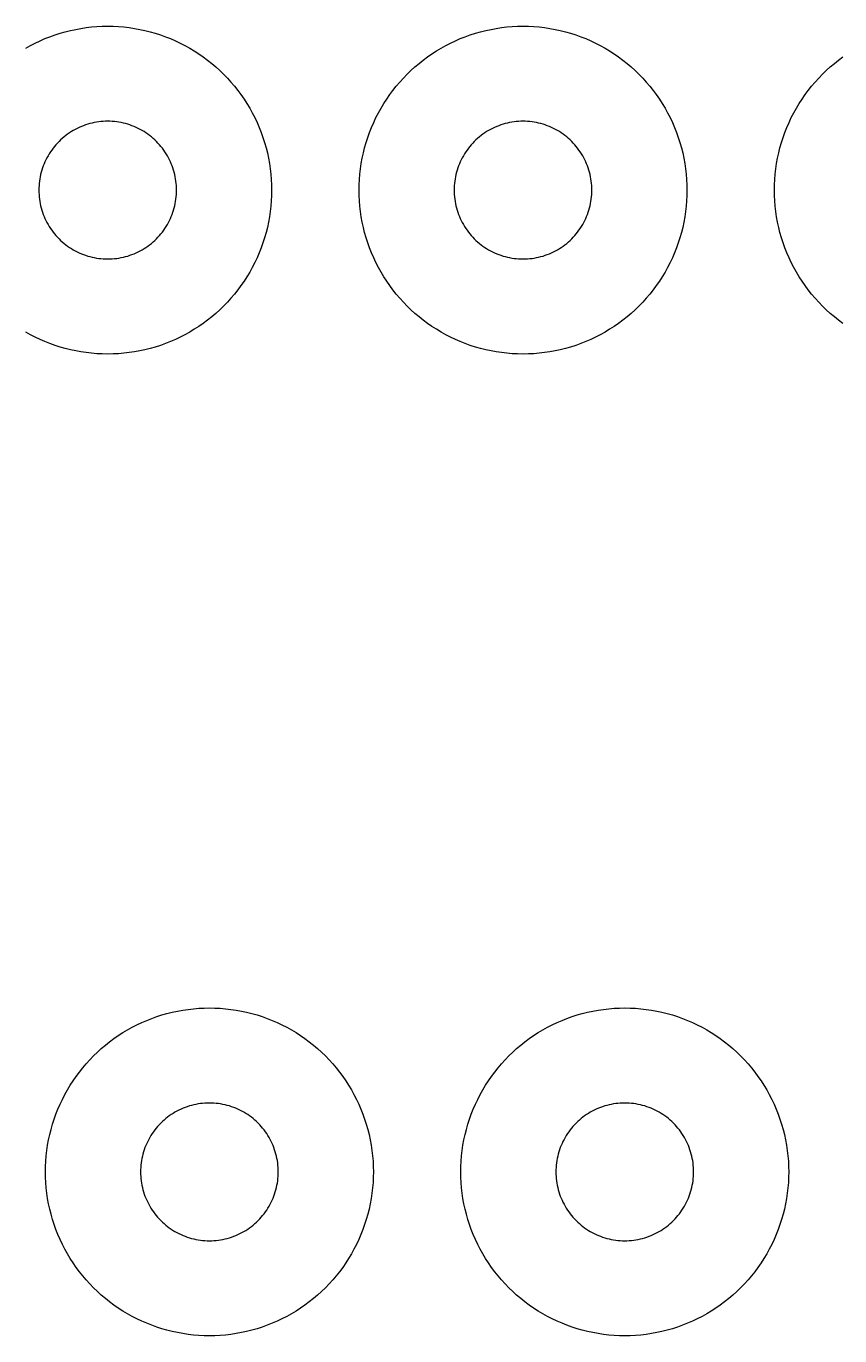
# Model space of a CAD drawing. Header units: millimetres. Extents: x 0 to 471, y 12 to 280.
# Drawn here: x 322.1 to 359.3, y 11.6 to 71.5 of the extents above; entities that cross this region are included whole.
import ezdxf

# ---------------------------------------------------------------- set-up
doc = ezdxf.new("R2010")
doc.units = ezdxf.units.MM
doc.layers.add('CUT', color=1, linetype='Continuous')

msp = doc.modelspace()

# ---------------------------------------------------------------- linework, layer by layer
at = {"layer": 'CUT'}
for points in [[(322.097, 70.539), (322.311, 70.658), (322.53, 70.77), (322.752, 70.875), (322.977, 70.973), (323.205, 71.063), (323.436, 71.145), (323.67, 71.221), (323.906, 71.288), (324.144, 71.348), (324.384, 71.399), (324.625, 71.443), (324.868, 71.479), (325.112, 71.507), (325.356, 71.527), (325.601, 71.54), (325.847, 71.544), (326.092, 71.54), (326.337, 71.527), (326.582, 71.507), (326.826, 71.479), (327.069, 71.443), (327.31, 71.399), (327.55, 71.348), (327.788, 71.288), (328.024, 71.221), (328.258, 71.145), (328.489, 71.063), (328.717, 70.973), (328.942, 70.875), (329.164, 70.77), (329.382, 70.658), (329.597, 70.539), (329.807, 70.413), (330.014, 70.28), (330.215, 70.14), (330.413, 69.994), (330.605, 69.841), (330.792, 69.682), (330.974, 69.518), (331.15, 69.347), (331.321, 69.17), (331.486, 68.989), (331.644, 68.801), (331.797, 68.609), (331.943, 68.412), (332.083, 68.21), (332.216, 68.004), (332.342, 67.794), (332.461, 67.579), (332.573, 67.361), (332.678, 67.139), (332.776, 66.914), (332.866, 66.685), (332.949, 66.454), (333.024, 66.221), (333.091, 65.985), (333.151, 65.747), (333.203, 65.507), (333.247, 65.265), (333.283, 65.022), (333.311, 64.779), (333.331, 64.534), (333.343, 64.289), (333.347, 64.044), (333.343, 63.798), (333.343, 63.798), (333.331, 63.553), (333.311, 63.308), (333.283, 63.065), (333.247, 62.822), (333.203, 62.58), (333.151, 62.34), (333.091, 62.102), (333.024, 61.866), (332.949, 61.633), (332.866, 61.402), (332.776, 61.173), (332.678, 60.948), (332.573, 60.726), (332.461, 60.508), (332.342, 60.294), (332.216, 60.083), (332.083, 59.877), (331.943, 59.675), (331.797, 59.478), (331.644, 59.286), (331.486, 59.098), (331.321, 58.917), (331.15, 58.74), (330.974, 58.57), (330.792, 58.405), (330.605, 58.246), (330.413, 58.093), (330.215, 57.947), (330.014, 57.808), (329.807, 57.675), (329.597, 57.548), (329.382, 57.429), (329.164, 57.317), (328.942, 57.212), (328.717, 57.114), (328.489, 57.024), (328.258, 56.942), (328.024, 56.866), (327.788, 56.799), (327.55, 56.739), (327.31, 56.688), (327.069, 56.644), (326.826, 56.608), (326.582, 56.58), (326.337, 56.56), (326.092, 56.548), (325.847, 56.544), (325.601, 56.548), (325.356, 56.56), (325.112, 56.58), (324.868, 56.608), (324.625, 56.644), (324.384, 56.688), (324.144, 56.739), (323.906, 56.799), (323.67, 56.866), (323.436, 56.942), (323.205, 57.024), (322.977, 57.114), (322.752, 57.212), (322.53, 57.317), (322.311, 57.429), (322.097, 57.548)], [(359.478, 57.947), (359.281, 58.093), (359.089, 58.246), (358.902, 58.405), (358.72, 58.57), (358.544, 58.74), (358.373, 58.917), (358.208, 59.098), (358.049, 59.286), (357.897, 59.478), (357.751, 59.675), (357.611, 59.877), (357.478, 60.083), (357.352, 60.294), (357.232, 60.508), (357.12, 60.726), (357.015, 60.948), (356.918, 61.173), (356.828, 61.402), (356.745, 61.633), (356.67, 61.866), (356.602, 62.102), (356.543, 62.34), (356.491, 62.58), (356.447, 62.822), (356.411, 63.065), (356.383, 63.308), (356.363, 63.553), (356.351, 63.798), (356.347, 64.044), (356.351, 64.289), (356.363, 64.534), (356.383, 64.779), (356.411, 65.022), (356.447, 65.265), (356.491, 65.507), (356.543, 65.747), (356.602, 65.985), (356.67, 66.221), (356.745, 66.454), (356.828, 66.685), (356.918, 66.914), (357.015, 67.139), (357.12, 67.361), (357.232, 67.579), (357.352, 67.794), (357.478, 68.004), (357.611, 68.21), (357.751, 68.412), (357.897, 68.609), (358.049, 68.801), (358.208, 68.989), (358.373, 69.17), (358.544, 69.347), (358.72, 69.518), (358.902, 69.682), (359.089, 69.841), (359.281, 69.994), (359.478, 70.14)]]:
    msp.add_lwpolyline(points, dxfattribs=at)
for points in [[(352.343, 63.798), (352.331, 63.553), (352.311, 63.308), (352.283, 63.065), (352.247, 62.822), (352.203, 62.58), (352.151, 62.34), (352.091, 62.102), (352.024, 61.866), (351.949, 61.633), (351.866, 61.402), (351.776, 61.173), (351.678, 60.948), (351.573, 60.726), (351.461, 60.508), (351.342, 60.294), (351.216, 60.083), (351.083, 59.877), (350.943, 59.675), (350.797, 59.478), (350.644, 59.286), (350.486, 59.098), (350.321, 58.917), (350.15, 58.74), (349.974, 58.57), (349.792, 58.405), (349.605, 58.246), (349.413, 58.093), (349.215, 57.947), (349.014, 57.808), (348.807, 57.675), (348.597, 57.548), (348.382, 57.429), (348.164, 57.317), (347.942, 57.212), (347.717, 57.114), (347.489, 57.024), (347.258, 56.942), (347.024, 56.866), (346.788, 56.799), (346.55, 56.739), (346.31, 56.688), (346.069, 56.644), (345.826, 56.608), (345.582, 56.58), (345.337, 56.56), (345.092, 56.548), (344.847, 56.544), (344.601, 56.548), (344.356, 56.56), (344.112, 56.58), (343.868, 56.608), (343.625, 56.644), (343.384, 56.688), (343.144, 56.739), (342.906, 56.799), (342.67, 56.866), (342.436, 56.942), (342.205, 57.024), (341.977, 57.114), (341.752, 57.212), (341.53, 57.317), (341.311, 57.429), (341.097, 57.548), (340.886, 57.675), (340.68, 57.808), (340.478, 57.947), (340.281, 58.093), (340.089, 58.246), (339.902, 58.405), (339.72, 58.57), (339.544, 58.74), (339.373, 58.917), (339.208, 59.098), (339.049, 59.286), (338.897, 59.478), (338.751, 59.675), (338.611, 59.877), (338.478, 60.083), (338.352, 60.294), (338.232, 60.508), (338.12, 60.726), (338.015, 60.948), (337.918, 61.173), (337.828, 61.402), (337.745, 61.633), (337.67, 61.866), (337.602, 62.102), (337.543, 62.34), (337.491, 62.58), (337.447, 62.822), (337.411, 63.065), (337.383, 63.308), (337.363, 63.553), (337.351, 63.798), (337.347, 64.044), (337.351, 64.289), (337.363, 64.534), (337.383, 64.779), (337.411, 65.022), (337.447, 65.265), (337.491, 65.507), (337.543, 65.747), (337.602, 65.985), (337.67, 66.221), (337.745, 66.454), (337.828, 66.685), (337.918, 66.914), (338.015, 67.139), (338.12, 67.361), (338.232, 67.579), (338.352, 67.794), (338.478, 68.004), (338.611, 68.21), (338.751, 68.412), (338.897, 68.609), (339.049, 68.801), (339.208, 68.989), (339.373, 69.17), (339.544, 69.347), (339.72, 69.518), (339.902, 69.682), (340.089, 69.841), (340.281, 69.994), (340.478, 70.14), (340.68, 70.28), (340.886, 70.413), (341.097, 70.539), (341.311, 70.658), (341.53, 70.77), (341.752, 70.875), (341.977, 70.973), (342.205, 71.063), (342.436, 71.145), (342.67, 71.221), (342.906, 71.288), (343.144, 71.348), (343.384, 71.399), (343.625, 71.443), (343.868, 71.479), (344.112, 71.507), (344.356, 71.527), (344.601, 71.54), (344.847, 71.544), (345.092, 71.54), (345.337, 71.527), (345.582, 71.507), (345.826, 71.479), (346.069, 71.443), (346.31, 71.399), (346.55, 71.348), (346.788, 71.288), (347.024, 71.221), (347.258, 71.145), (347.489, 71.063), (347.717, 70.973), (347.942, 70.875), (348.164, 70.77), (348.382, 70.658), (348.597, 70.539), (348.807, 70.413), (349.014, 70.28), (349.215, 70.14), (349.413, 69.994), (349.605, 69.841), (349.792, 69.682), (349.974, 69.518), (350.15, 69.347), (350.321, 69.17), (350.486, 68.989), (350.644, 68.801), (350.797, 68.609), (350.943, 68.412), (351.083, 68.21), (351.216, 68.004), (351.342, 67.794), (351.461, 67.579), (351.573, 67.361), (351.678, 67.139), (351.776, 66.914), (351.866, 66.685), (351.949, 66.454), (352.024, 66.221), (352.091, 65.985), (352.151, 65.747), (352.203, 65.507), (352.247, 65.265), (352.283, 65.022), (352.311, 64.779), (352.331, 64.534), (352.343, 64.289), (352.347, 64.044), (352.343, 63.798)], [(328.995, 64.147), (328.99, 64.25), (328.982, 64.352), (328.97, 64.455), (328.955, 64.557), (328.936, 64.658), (328.915, 64.759), (328.89, 64.859), (328.861, 64.958), (328.83, 65.056), (328.795, 65.153), (328.757, 65.249), (328.716, 65.344), (328.672, 65.437), (328.625, 65.528), (328.575, 65.619), (328.522, 65.707), (328.466, 65.794), (328.407, 65.878), (328.346, 65.961), (328.282, 66.042), (328.215, 66.12), (328.146, 66.197), (328.074, 66.271), (328, 66.343), (327.924, 66.412), (327.845, 66.479), (327.764, 66.543), (327.682, 66.604), (327.597, 66.663), (327.51, 66.719), (327.422, 66.772), (327.332, 66.822), (327.24, 66.869), (327.147, 66.913), (327.052, 66.954), (326.956, 66.992), (326.859, 67.026), (326.761, 67.058), (326.662, 67.086), (326.562, 67.111), (326.461, 67.133), (326.36, 67.151), (326.258, 67.167), (326.156, 67.178), (326.053, 67.187), (325.95, 67.192), (325.847, 67.194), (325.744, 67.192), (325.641, 67.187), (325.538, 67.178), (325.436, 67.167), (325.334, 67.151), (325.232, 67.133), (325.132, 67.111), (325.032, 67.086), (324.932, 67.058), (324.834, 67.026), (324.737, 66.992), (324.641, 66.954), (324.547, 66.913), (324.454, 66.869), (324.362, 66.822), (324.272, 66.772), (324.183, 66.719), (324.097, 66.663), (324.012, 66.604), (323.929, 66.543), (323.849, 66.479), (323.77, 66.412), (323.694, 66.343), (323.619, 66.271), (323.548, 66.197), (323.479, 66.12), (323.412, 66.042), (323.348, 65.961), (323.286, 65.878), (323.228, 65.794), (323.172, 65.707), (323.119, 65.619), (323.069, 65.528), (323.022, 65.437), (322.978, 65.344), (322.937, 65.249), (322.899, 65.153), (322.864, 65.056), (322.832, 64.958), (322.804, 64.859), (322.779, 64.759), (322.757, 64.658), (322.739, 64.557), (322.724, 64.455), (322.712, 64.352), (322.704, 64.25), (322.699, 64.147), (322.697, 64.044), (322.699, 63.94), (322.704, 63.838), (322.712, 63.735), (322.724, 63.632), (322.739, 63.53), (322.757, 63.429), (322.779, 63.328), (322.804, 63.228), (322.832, 63.129), (322.864, 63.031), (322.899, 62.934), (322.937, 62.838), (322.978, 62.743), (323.022, 62.65), (323.069, 62.559), (323.119, 62.469), (323.172, 62.38), (323.228, 62.293), (323.286, 62.209), (323.348, 62.126), (323.412, 62.045), (323.479, 61.967), (323.548, 61.89), (323.619, 61.816), (323.694, 61.744), (323.77, 61.675), (323.849, 61.609), (323.929, 61.544), (324.012, 61.483), (324.097, 61.424), (324.183, 61.369), (324.272, 61.316), (324.362, 61.265), (324.454, 61.218), (324.547, 61.174), (324.641, 61.133), (324.737, 61.095), (324.834, 61.061), (324.932, 61.029), (325.032, 61.001), (325.132, 60.976), (325.232, 60.954), (325.334, 60.936), (325.436, 60.92), (325.538, 60.909), (325.641, 60.9), (325.744, 60.895), (325.847, 60.894), (325.95, 60.895), (326.053, 60.9), (326.156, 60.909), (326.258, 60.92), (326.36, 60.936), (326.461, 60.954), (326.562, 60.976), (326.662, 61.001), (326.761, 61.029), (326.859, 61.061), (326.956, 61.095), (327.052, 61.133), (327.147, 61.174), (327.24, 61.218), (327.332, 61.265), (327.422, 61.316), (327.51, 61.369), (327.597, 61.424), (327.682, 61.483), (327.764, 61.544), (327.845, 61.609), (327.924, 61.675), (328, 61.744), (328.074, 61.816), (328.146, 61.89), (328.215, 61.967), (328.282, 62.045), (328.346, 62.126), (328.407, 62.209), (328.466, 62.293), (328.522, 62.38), (328.575, 62.469), (328.625, 62.559), (328.672, 62.65), (328.716, 62.743), (328.757, 62.838), (328.795, 62.934), (328.83, 63.031), (328.861, 63.129), (328.89, 63.228), (328.915, 63.328), (328.936, 63.429), (328.955, 63.53), (328.97, 63.632), (328.982, 63.735), (328.99, 63.838), (328.995, 63.94), (328.997, 64.044), (328.995, 64.147)], [(347.995, 64.147), (347.99, 64.25), (347.982, 64.352), (347.97, 64.455), (347.955, 64.557), (347.936, 64.658), (347.915, 64.759), (347.89, 64.859), (347.861, 64.958), (347.83, 65.056), (347.795, 65.153), (347.757, 65.249), (347.716, 65.344), (347.672, 65.437), (347.625, 65.528), (347.575, 65.619), (347.522, 65.707), (347.466, 65.794), (347.407, 65.878), (347.346, 65.961), (347.282, 66.042), (347.215, 66.12), (347.146, 66.197), (347.074, 66.271), (347, 66.343), (346.924, 66.412), (346.845, 66.479), (346.764, 66.543), (346.682, 66.604), (346.597, 66.663), (346.51, 66.719), (346.422, 66.772), (346.332, 66.822), (346.24, 66.869), (346.147, 66.913), (346.052, 66.954), (345.956, 66.992), (345.859, 67.026), (345.761, 67.058), (345.662, 67.086), (345.562, 67.111), (345.461, 67.133), (345.36, 67.151), (345.258, 67.167), (345.156, 67.178), (345.053, 67.187), (344.95, 67.192), (344.847, 67.194), (344.744, 67.192), (344.641, 67.187), (344.538, 67.178), (344.436, 67.167), (344.334, 67.151), (344.232, 67.133), (344.132, 67.111), (344.032, 67.086), (343.932, 67.058), (343.834, 67.026), (343.737, 66.992), (343.641, 66.954), (343.547, 66.913), (343.454, 66.869), (343.362, 66.822), (343.272, 66.772), (343.183, 66.719), (343.097, 66.663), (343.012, 66.604), (342.929, 66.543), (342.849, 66.479), (342.77, 66.412), (342.694, 66.343), (342.619, 66.271), (342.548, 66.197), (342.479, 66.12), (342.412, 66.042), (342.348, 65.961), (342.286, 65.878), (342.228, 65.794), (342.172, 65.707), (342.119, 65.619), (342.069, 65.528), (342.022, 65.437), (341.978, 65.344), (341.937, 65.249), (341.899, 65.153), (341.864, 65.056), (341.832, 64.958), (341.804, 64.859), (341.779, 64.759), (341.757, 64.658), (341.739, 64.557), (341.724, 64.455), (341.712, 64.352), (341.704, 64.25), (341.699, 64.147), (341.697, 64.044), (341.699, 63.94), (341.704, 63.838), (341.712, 63.735), (341.724, 63.632), (341.739, 63.53), (341.757, 63.429), (341.779, 63.328), (341.804, 63.228), (341.832, 63.129), (341.864, 63.031), (341.899, 62.934), (341.937, 62.838), (341.978, 62.743), (342.022, 62.65), (342.069, 62.559), (342.119, 62.469), (342.172, 62.38), (342.228, 62.293), (342.286, 62.209), (342.348, 62.126), (342.412, 62.045), (342.479, 61.967), (342.548, 61.89), (342.619, 61.816), (342.694, 61.744), (342.77, 61.675), (342.849, 61.609), (342.929, 61.544), (343.012, 61.483), (343.097, 61.424), (343.183, 61.369), (343.272, 61.316), (343.362, 61.265), (343.454, 61.218), (343.547, 61.174), (343.641, 61.133), (343.737, 61.095), (343.834, 61.061), (343.932, 61.029), (344.032, 61.001), (344.132, 60.976), (344.232, 60.954), (344.334, 60.936), (344.436, 60.92), (344.538, 60.909), (344.641, 60.9), (344.744, 60.895), (344.847, 60.894), (344.95, 60.895), (345.053, 60.9), (345.156, 60.909), (345.258, 60.92), (345.36, 60.936), (345.461, 60.954), (345.562, 60.976), (345.662, 61.001), (345.761, 61.029), (345.859, 61.061), (345.956, 61.095), (346.052, 61.133), (346.147, 61.174), (346.24, 61.218), (346.332, 61.265), (346.422, 61.316), (346.51, 61.369), (346.597, 61.424), (346.682, 61.483), (346.764, 61.544), (346.845, 61.609), (346.924, 61.675), (347, 61.744), (347.074, 61.816), (347.146, 61.89), (347.215, 61.967), (347.282, 62.045), (347.346, 62.126), (347.407, 62.209), (347.466, 62.293), (347.522, 62.38), (347.575, 62.469), (347.625, 62.559), (347.672, 62.65), (347.716, 62.743), (347.757, 62.838), (347.795, 62.934), (347.83, 63.031), (347.861, 63.129), (347.89, 63.228), (347.915, 63.328), (347.936, 63.429), (347.955, 63.53), (347.97, 63.632), (347.982, 63.735), (347.99, 63.838), (347.995, 63.94), (347.997, 64.044), (347.995, 64.147)], [(337.996, 18.884), (337.984, 18.638), (337.964, 18.394), (337.936, 18.15), (337.9, 17.907), (337.856, 17.666), (337.804, 17.426), (337.744, 17.188), (337.677, 16.952), (337.602, 16.718), (337.519, 16.487), (337.429, 16.259), (337.331, 16.034), (337.227, 15.812), (337.114, 15.593), (336.995, 15.379), (336.869, 15.168), (336.736, 14.962), (336.596, 14.76), (336.45, 14.563), (336.298, 14.371), (336.139, 14.184), (335.974, 14.002), (335.803, 13.826), (335.627, 13.655), (335.445, 13.49), (335.258, 13.331), (335.066, 13.179), (334.869, 13.033), (334.667, 12.893), (334.461, 12.76), (334.25, 12.634), (334.035, 12.515), (333.817, 12.402), (333.595, 12.297), (333.37, 12.2), (333.142, 12.11), (332.911, 12.027), (332.677, 11.952), (332.441, 11.885), (332.203, 11.825), (331.963, 11.773), (331.722, 11.729), (331.479, 11.693), (331.235, 11.665), (330.991, 11.645), (330.745, 11.633), (330.5, 11.629), (330.255, 11.633), (330.009, 11.645), (329.765, 11.665), (329.521, 11.693), (329.278, 11.729), (329.037, 11.773), (328.797, 11.825), (328.559, 11.885), (328.323, 11.952), (328.089, 12.027), (327.858, 12.11), (327.63, 12.2), (327.405, 12.297), (327.183, 12.402), (326.965, 12.515), (326.75, 12.634), (326.539, 12.76), (326.333, 12.893), (326.131, 13.033), (325.934, 13.179), (325.742, 13.331), (325.555, 13.49), (325.373, 13.655), (325.197, 13.826), (325.026, 14.002), (324.861, 14.184), (324.702, 14.371), (324.55, 14.563), (324.404, 14.76), (324.264, 14.962), (324.131, 15.168), (324.005, 15.379), (323.886, 15.593), (323.773, 15.812), (323.669, 16.034), (323.571, 16.259), (323.481, 16.487), (323.398, 16.718), (323.323, 16.952), (323.256, 17.188), (323.196, 17.426), (323.144, 17.666), (323.1, 17.907), (323.064, 18.15), (323.036, 18.394), (323.016, 18.638), (323.004, 18.884), (323, 19.129), (323.004, 19.374), (323.016, 19.619), (323.036, 19.864), (323.064, 20.108), (323.1, 20.351), (323.144, 20.592), (323.196, 20.832), (323.256, 21.07), (323.323, 21.306), (323.398, 21.54), (323.481, 21.771), (323.571, 21.999), (323.669, 22.224), (323.773, 22.446), (323.886, 22.664), (324.005, 22.879), (324.131, 23.089), (324.264, 23.296), (324.404, 23.498), (324.55, 23.695), (324.702, 23.887), (324.861, 24.074), (325.026, 24.256), (325.197, 24.432), (325.373, 24.603), (325.555, 24.768), (325.742, 24.927), (325.934, 25.079), (326.131, 25.225), (326.333, 25.365), (326.539, 25.498), (326.75, 25.624), (326.965, 25.743), (327.183, 25.856), (327.405, 25.96), (327.63, 26.058), (327.858, 26.148), (328.089, 26.231), (328.323, 26.306), (328.559, 26.373), (328.797, 26.433), (329.037, 26.485), (329.278, 26.529), (329.521, 26.565), (329.765, 26.593), (330.009, 26.613), (330.255, 26.625), (330.5, 26.629), (330.745, 26.625), (330.991, 26.613), (331.235, 26.593), (331.479, 26.565), (331.722, 26.529), (331.963, 26.485), (332.203, 26.433), (332.441, 26.373), (332.677, 26.306), (332.911, 26.231), (333.142, 26.148), (333.37, 26.058), (333.595, 25.96), (333.817, 25.856), (334.035, 25.743), (334.25, 25.624), (334.461, 25.498), (334.667, 25.365), (334.869, 25.225), (335.066, 25.079), (335.258, 24.927), (335.445, 24.768), (335.627, 24.603), (335.803, 24.432), (335.974, 24.256), (336.139, 24.074), (336.298, 23.887), (336.45, 23.695), (336.596, 23.498), (336.736, 23.296), (336.869, 23.089), (336.995, 22.879), (337.114, 22.664), (337.227, 22.446), (337.331, 22.224), (337.429, 21.999), (337.519, 21.771), (337.602, 21.54), (337.677, 21.306), (337.744, 21.07), (337.804, 20.832), (337.856, 20.592), (337.9, 20.351), (337.936, 20.108), (337.964, 19.864), (337.984, 19.619), (337.996, 19.374), (338, 19.129), (337.996, 18.884)], [(356.996, 18.884), (356.984, 18.638), (356.964, 18.394), (356.936, 18.15), (356.9, 17.907), (356.856, 17.666), (356.804, 17.426), (356.744, 17.188), (356.677, 16.952), (356.602, 16.718), (356.519, 16.487), (356.429, 16.259), (356.331, 16.034), (356.227, 15.812), (356.114, 15.593), (355.995, 15.379), (355.869, 15.168), (355.736, 14.962), (355.596, 14.76), (355.45, 14.563), (355.298, 14.371), (355.139, 14.184), (354.974, 14.002), (354.803, 13.826), (354.627, 13.655), (354.445, 13.49), (354.258, 13.331), (354.066, 13.179), (353.869, 13.033), (353.667, 12.893), (353.461, 12.76), (353.25, 12.634), (353.035, 12.515), (352.817, 12.402), (352.595, 12.297), (352.37, 12.2), (352.142, 12.11), (351.911, 12.027), (351.677, 11.952), (351.441, 11.885), (351.203, 11.825), (350.963, 11.773), (350.722, 11.729), (350.479, 11.693), (350.235, 11.665), (349.991, 11.645), (349.745, 11.633), (349.5, 11.629), (349.255, 11.633), (349.009, 11.645), (348.765, 11.665), (348.521, 11.693), (348.278, 11.729), (348.037, 11.773), (347.797, 11.825), (347.559, 11.885), (347.323, 11.952), (347.089, 12.027), (346.858, 12.11), (346.63, 12.2), (346.405, 12.297), (346.183, 12.402), (345.965, 12.515), (345.75, 12.634), (345.539, 12.76), (345.333, 12.893), (345.131, 13.033), (344.934, 13.179), (344.742, 13.331), (344.555, 13.49), (344.373, 13.655), (344.197, 13.826), (344.026, 14.002), (343.861, 14.184), (343.702, 14.371), (343.55, 14.563), (343.404, 14.76), (343.264, 14.962), (343.131, 15.168), (343.005, 15.379), (342.886, 15.593), (342.773, 15.812), (342.669, 16.034), (342.571, 16.259), (342.481, 16.487), (342.398, 16.718), (342.323, 16.952), (342.256, 17.188), (342.196, 17.426), (342.144, 17.666), (342.1, 17.907), (342.064, 18.15), (342.036, 18.394), (342.016, 18.638), (342.004, 18.884), (342, 19.129), (342.004, 19.374), (342.016, 19.619), (342.036, 19.864), (342.064, 20.108), (342.1, 20.351), (342.144, 20.592), (342.196, 20.832), (342.256, 21.07), (342.323, 21.306), (342.398, 21.54), (342.481, 21.771), (342.571, 21.999), (342.669, 22.224), (342.773, 22.446), (342.886, 22.664), (343.005, 22.879), (343.131, 23.089), (343.264, 23.296), (343.404, 23.498), (343.55, 23.695), (343.702, 23.887), (343.861, 24.074), (344.026, 24.256), (344.197, 24.432), (344.373, 24.603), (344.555, 24.768), (344.742, 24.927), (344.934, 25.079), (345.131, 25.225), (345.333, 25.365), (345.539, 25.498), (345.75, 25.624), (345.965, 25.743), (346.183, 25.856), (346.405, 25.96), (346.63, 26.058), (346.858, 26.148), (347.089, 26.231), (347.323, 26.306), (347.559, 26.373), (347.797, 26.433), (348.037, 26.485), (348.278, 26.529), (348.521, 26.565), (348.765, 26.593), (349.009, 26.613), (349.255, 26.625), (349.5, 26.629), (349.745, 26.625), (349.991, 26.613), (350.235, 26.593), (350.479, 26.565), (350.722, 26.529), (350.963, 26.485), (351.203, 26.433), (351.441, 26.373), (351.677, 26.306), (351.911, 26.231), (352.142, 26.148), (352.37, 26.058), (352.595, 25.96), (352.817, 25.856), (353.035, 25.743), (353.25, 25.624), (353.461, 25.498), (353.667, 25.365), (353.869, 25.225), (354.066, 25.079), (354.258, 24.927), (354.445, 24.768), (354.627, 24.603), (354.803, 24.432), (354.974, 24.256), (355.139, 24.074), (355.298, 23.887), (355.45, 23.695), (355.596, 23.498), (355.736, 23.296), (355.869, 23.089), (355.995, 22.879), (356.114, 22.664), (356.227, 22.446), (356.331, 22.224), (356.429, 21.999), (356.519, 21.771), (356.602, 21.54), (356.677, 21.306), (356.744, 21.07), (356.804, 20.832), (356.856, 20.592), (356.9, 20.351), (356.936, 20.108), (356.964, 19.864), (356.984, 19.619), (356.996, 19.374), (357, 19.129), (356.996, 18.884)], [(333.648, 19.232), (333.643, 19.335), (333.635, 19.438), (333.623, 19.54), (333.608, 19.642), (333.589, 19.743), (333.568, 19.844), (333.543, 19.944), (333.514, 20.043), (333.483, 20.141), (333.448, 20.239), (333.41, 20.334), (333.369, 20.429), (333.325, 20.522), (333.278, 20.614), (333.228, 20.704), (333.175, 20.792), (333.119, 20.879), (333.06, 20.964), (332.999, 21.047), (332.935, 21.127), (332.868, 21.206), (332.799, 21.282), (332.727, 21.356), (332.653, 21.428), (332.577, 21.497), (332.498, 21.564), (332.418, 21.628), (332.335, 21.689), (332.25, 21.748), (332.163, 21.804), (332.075, 21.857), (331.985, 21.907), (331.893, 21.954), (331.8, 21.998), (331.705, 22.039), (331.61, 22.077), (331.513, 22.112), (331.414, 22.143), (331.315, 22.172), (331.215, 22.197), (331.115, 22.218), (331.013, 22.237), (330.911, 22.252), (330.809, 22.264), (330.706, 22.272), (330.603, 22.277), (330.5, 22.279), (330.397, 22.277), (330.294, 22.272), (330.191, 22.264), (330.089, 22.252), (329.987, 22.237), (329.885, 22.218), (329.785, 22.197), (329.685, 22.172), (329.586, 22.143), (329.487, 22.112), (329.39, 22.077), (329.295, 22.039), (329.2, 21.998), (329.107, 21.954), (329.015, 21.907), (328.925, 21.857), (328.837, 21.804), (328.75, 21.748), (328.665, 21.689), (328.582, 21.628), (328.502, 21.564), (328.423, 21.497), (328.347, 21.428), (328.273, 21.356), (328.201, 21.282), (328.132, 21.206), (328.065, 21.127), (328.001, 21.047), (327.94, 20.964), (327.881, 20.879), (327.825, 20.792), (327.772, 20.704), (327.722, 20.614), (327.675, 20.522), (327.631, 20.429), (327.59, 20.334), (327.552, 20.239), (327.517, 20.141), (327.486, 20.043), (327.457, 19.944), (327.432, 19.844), (327.411, 19.743), (327.392, 19.642), (327.377, 19.54), (327.365, 19.438), (327.357, 19.335), (327.352, 19.232), (327.35, 19.129), (327.352, 19.026), (327.357, 18.923), (327.365, 18.82), (327.377, 18.718), (327.392, 18.616), (327.411, 18.514), (327.432, 18.414), (327.457, 18.314), (327.486, 18.215), (327.517, 18.116), (327.552, 18.019), (327.59, 17.924), (327.631, 17.829), (327.675, 17.736), (327.722, 17.644), (327.772, 17.554), (327.825, 17.466), (327.881, 17.379), (327.94, 17.294), (328.001, 17.211), (328.065, 17.131), (328.132, 17.052), (328.201, 16.976), (328.273, 16.902), (328.347, 16.83), (328.423, 16.761), (328.502, 16.694), (328.582, 16.63), (328.665, 16.568), (328.75, 16.51), (328.837, 16.454), (328.925, 16.401), (329.015, 16.351), (329.107, 16.304), (329.2, 16.26), (329.295, 16.219), (329.39, 16.181), (329.487, 16.146), (329.586, 16.115), (329.685, 16.086), (329.785, 16.061), (329.885, 16.039), (329.987, 16.021), (330.089, 16.006), (330.191, 15.994), (330.294, 15.986), (330.397, 15.981), (330.5, 15.979), (330.603, 15.981), (330.706, 15.986), (330.809, 15.994), (330.911, 16.006), (331.013, 16.021), (331.115, 16.039), (331.215, 16.061), (331.315, 16.086), (331.414, 16.115), (331.513, 16.146), (331.61, 16.181), (331.705, 16.219), (331.8, 16.26), (331.893, 16.304), (331.985, 16.351), (332.075, 16.401), (332.163, 16.454), (332.25, 16.51), (332.335, 16.568), (332.418, 16.63), (332.498, 16.694), (332.577, 16.761), (332.653, 16.83), (332.727, 16.902), (332.799, 16.976), (332.868, 17.052), (332.935, 17.131), (332.999, 17.211), (333.06, 17.294), (333.119, 17.379), (333.175, 17.466), (333.228, 17.554), (333.278, 17.644), (333.325, 17.736), (333.369, 17.829), (333.41, 17.924), (333.448, 18.019), (333.483, 18.116), (333.514, 18.215), (333.543, 18.314), (333.568, 18.414), (333.589, 18.514), (333.608, 18.616), (333.623, 18.718), (333.635, 18.82), (333.643, 18.923), (333.648, 19.026), (333.65, 19.129), (333.648, 19.232)], [(352.648, 19.232), (352.643, 19.335), (352.635, 19.438), (352.623, 19.54), (352.608, 19.642), (352.589, 19.743), (352.568, 19.844), (352.543, 19.944), (352.514, 20.043), (352.483, 20.141), (352.448, 20.239), (352.41, 20.334), (352.369, 20.429), (352.325, 20.522), (352.278, 20.614), (352.228, 20.704), (352.175, 20.792), (352.119, 20.879), (352.06, 20.964), (351.999, 21.047), (351.935, 21.127), (351.868, 21.206), (351.799, 21.282), (351.727, 21.356), (351.653, 21.428), (351.577, 21.497), (351.498, 21.564), (351.418, 21.628), (351.335, 21.689), (351.25, 21.748), (351.163, 21.804), (351.075, 21.857), (350.985, 21.907), (350.893, 21.954), (350.8, 21.998), (350.705, 22.039), (350.61, 22.077), (350.513, 22.112), (350.414, 22.143), (350.315, 22.172), (350.215, 22.197), (350.115, 22.218), (350.013, 22.237), (349.911, 22.252), (349.809, 22.264), (349.706, 22.272), (349.603, 22.277), (349.5, 22.279), (349.397, 22.277), (349.294, 22.272), (349.191, 22.264), (349.089, 22.252), (348.987, 22.237), (348.885, 22.218), (348.785, 22.197), (348.685, 22.172), (348.586, 22.143), (348.487, 22.112), (348.39, 22.077), (348.295, 22.039), (348.2, 21.998), (348.107, 21.954), (348.015, 21.907), (347.925, 21.857), (347.837, 21.804), (347.75, 21.748), (347.665, 21.689), (347.582, 21.628), (347.502, 21.564), (347.423, 21.497), (347.347, 21.428), (347.273, 21.356), (347.201, 21.282), (347.132, 21.206), (347.065, 21.127), (347.001, 21.047), (346.94, 20.964), (346.881, 20.879), (346.825, 20.792), (346.772, 20.704), (346.722, 20.614), (346.675, 20.522), (346.631, 20.429), (346.59, 20.334), (346.552, 20.239), (346.517, 20.141), (346.486, 20.043), (346.457, 19.944), (346.432, 19.844), (346.411, 19.743), (346.392, 19.642), (346.377, 19.54), (346.365, 19.438), (346.357, 19.335), (346.352, 19.232), (346.35, 19.129), (346.352, 19.026), (346.357, 18.923), (346.365, 18.82), (346.377, 18.718), (346.392, 18.616), (346.411, 18.514), (346.432, 18.414), (346.457, 18.314), (346.486, 18.215), (346.517, 18.116), (346.552, 18.019), (346.59, 17.924), (346.631, 17.829), (346.675, 17.736), (346.722, 17.644), (346.772, 17.554), (346.825, 17.466), (346.881, 17.379), (346.94, 17.294), (347.001, 17.211), (347.065, 17.131), (347.132, 17.052), (347.201, 16.976), (347.273, 16.902), (347.347, 16.83), (347.423, 16.761), (347.502, 16.694), (347.582, 16.63), (347.665, 16.568), (347.75, 16.51), (347.837, 16.454), (347.925, 16.401), (348.015, 16.351), (348.107, 16.304), (348.2, 16.26), (348.295, 16.219), (348.39, 16.181), (348.487, 16.146), (348.586, 16.115), (348.685, 16.086), (348.785, 16.061), (348.885, 16.039), (348.987, 16.021), (349.089, 16.006), (349.191, 15.994), (349.294, 15.986), (349.397, 15.981), (349.5, 15.979), (349.603, 15.981), (349.706, 15.986), (349.809, 15.994), (349.911, 16.006), (350.013, 16.021), (350.115, 16.039), (350.215, 16.061), (350.315, 16.086), (350.414, 16.115), (350.513, 16.146), (350.61, 16.181), (350.705, 16.219), (350.8, 16.26), (350.893, 16.304), (350.985, 16.351), (351.075, 16.401), (351.163, 16.454), (351.25, 16.51), (351.335, 16.568), (351.418, 16.63), (351.498, 16.694), (351.577, 16.761), (351.653, 16.83), (351.727, 16.902), (351.799, 16.976), (351.868, 17.052), (351.935, 17.131), (351.999, 17.211), (352.06, 17.294), (352.119, 17.379), (352.175, 17.466), (352.228, 17.554), (352.278, 17.644), (352.325, 17.736), (352.369, 17.829), (352.41, 17.924), (352.448, 18.019), (352.483, 18.116), (352.514, 18.215), (352.543, 18.314), (352.568, 18.414), (352.589, 18.514), (352.608, 18.616), (352.623, 18.718), (352.635, 18.82), (352.643, 18.923), (352.648, 19.026), (352.65, 19.129), (352.648, 19.232)]]:
    msp.add_lwpolyline(points, close=True, dxfattribs=at)

doc.saveas('drawing.dxf')
